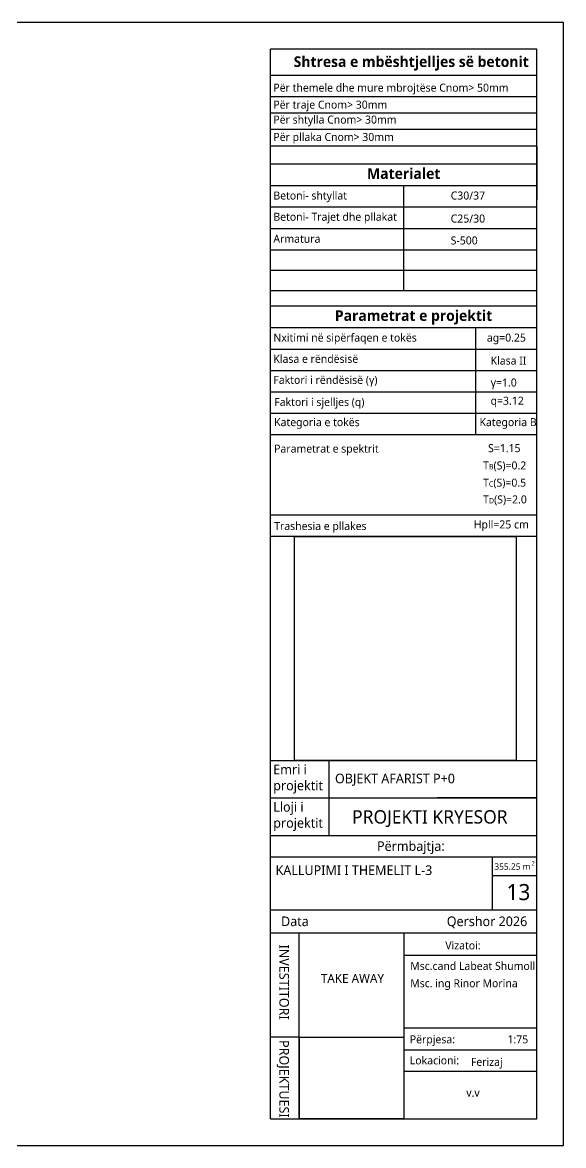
# Model space of a CAD drawing. Header units: inches. Extents: x 171124 to 193745, y -5869 to -1712.
# Drawn here: x 192099 to 193745, y -5301 to -1884 of the extents above; entities that cross this region are included whole.
import ezdxf

# ---------------------------------------------------------------- set-up
doc = ezdxf.new("R2010")
doc.units = ezdxf.units.IN
doc.header["$LTSCALE"] = 0.1
doc.styles.add('Stili i preferuar', font='@Microsoft JhengHei Light.ttf')
picture_1 = doc.add_image_def('image1.png', size_in_pixel=(883, 893))
picture_2 = doc.add_image_def('image2.png', size_in_pixel=(658, 516))

msp = doc.modelspace()

# ---------------------------------------------------------------- linework, layer by layer
for p, q in [((193744.6, -1884.1), (188912.8, -1884.1)), ((193744.6, -5300.5), (193744.6, -1884.1)), ((193663.3, -1965.5), (192853.5, -1965.5)), ((192853.5, -5219.2), (192853.5, -1965.5)), ((193663.3, -1965.5), (192853.5, -1965.5)), ((193663.3, -1965.5), (192853.5, -1965.5)), ((193663.3, -1965.5), (192853.5, -1965.5)), ((193663.3, -5219.2), (193663.3, -1965.5)), ((193663.3, -2045.5), (192853.5, -2045.5)), ((193663.3, -2110.2), (192853.5, -2110.2)), ((193663.3, -2159.9), (192853.5, -2159.9)), ((193663.3, -2210.2), (192853.5, -2210.2)), ((193663.3, -2260.8), (192853.5, -2260.8)), ((193663.3, -2260.8), (193663.3, -2423.5)), ((193663.3, -2314.9), (192853.5, -2314.9)), ((193663.3, -2381.4), (192853.5, -2381.4)), ((193258.4, -2638.5), (193258.4, -2381.4)), ((193663.3, -2446.4), (192853.5, -2446.4)), ((193258.4, -2700.4), (193258.4, -2443.2)), ((193663.3, -2511.5), (192853.5, -2511.5)), ((193663.3, -2576.6), (192853.5, -2576.6)), ((193663.3, -2638.5), (192853.5, -2638.5)), ((193663.3, -2700.4), (192853.5, -2700.4)), ((193663.3, -2747.1), (192853.5, -2747.1)), ((193663.3, -2813.5), (192853.5, -2813.5)), ((193477.8, -3138.9), (193477.8, -2813.5)), ((193663.3, -2878.6), (192853.5, -2878.6)), ((193663.3, -2943.7), (192853.5, -2943.7)), ((193663.3, -3008.7), (192853.5, -3008.7)), ((193663.3, -3073.8), (192853.5, -3073.8)), ((193663.3, -3138.9), (192853.5, -3138.9)), ((193663.3, -3382.9), (192853.5, -3382.9)), ((193663.3, -3448), (192853.5, -3448)), ((192853.5, -4129.2), (193663.3, -4129.2)), ((193032, -4357), (193032, -4129.2)), ((192853.5, -4243.1), (193663.3, -4243.1)), ((193663.3, -4243.1), (193360.2, -4243.1)), ((192853.5, -4357), (193663.3, -4357)), ((192853.5, -4422), (193663.3, -4422)), ((193527.3, -4422), (193527.3, -4584.7)), ((193527.3, -4478.8), (193663.3, -4478.8)), ((193663.3, -4584.7), (192853.5, -4584.7)), ((193663.3, -4666.1), (193663.3, -4584.7)), ((192853.5, -4653.7), (193663.3, -4653.7)), ((192941, -5219.2), (192941, -4653.7)), ((193258.4, -4653.7), (193258.4, -5219.2)), ((193663.3, -4942.6), (193663.3, -4666.1)), ((193258.4, -4721.8), (193663.3, -4721.8)), ((193258.4, -4942.6), (193663.3, -4942.6)), ((192941, -4971.1), (192853.5, -4971.1)), ((192941, -4971.1), (193258.4, -4971.1)), ((193258.4, -5009.1), (193663.3, -5009.1)), ((193258.4, -5074.8), (193663.3, -5074.8)), ((192853.5, -5219.2), (193663.3, -5219.2)), ((188912.8, -5300.5), (193744.6, -5300.5))]:
    msp.add_line(p, q)

# ---------------------------------------------------------------- texts
at = {"style": 'Stili i preferuar'}
for s, insert, char_height, width, attachment_point in [('{\\f@Microsoft JhengHei Light|b1|i0|c136|p34;Shtresa e mbështjelljes së betonit}', (192923.8, -1987.1), 32.537, 1261.464, 1), ('Për themele dhe mure mbrojtëse Cnom> 50mm', (192862.1, -2070.3), 24.403, 1261.464, 1), ('{\\f@Microsoft JhengHei Light|b0|i0|c136|p34;Për traje Cnom> }30{\\f@Microsoft JhengHei Light|b0|i0|c136|p34;mm}', (192862.1, -2121.9), 24.403, 1261.464, 1), ('{\\f@Microsoft JhengHei Light|b0|i0|c136|p34;Për }shtylla{\\f@Microsoft JhengHei Light|b0|i0|c136|p34; Cnom> 30mm}', (192862.1, -2167.4), 24.403, 1261.464, 1), ('{\\f@Microsoft JhengHei Light|b0|i0|c136|p34;Për }pllaka{\\f@Microsoft JhengHei Light|b0|i0|c136|p34; Cnom> 30mm}', (192862.1, -2220.2), 24.403, 1261.464, 1), ('{\\f@Microsoft JhengHei Light|b1|i0|c136|p34;Materialet}', (193146.9, -2327.4), 32.537, 1261.464, 1), ('Betoni- shtyllat', (192862.1, -2398.4), 24.403, 1261.464, 1), ('C30/37', (193401.4, -2398.4), 24.4, 1261.464, 1), ('{\\f@Microsoft JhengHei Light|b0|i0|c136|p34;Betoni- }Trajet dhe pllakat', (192862.1, -2463), 24.403, 1261.464, 1), ('{\\f@Microsoft JhengHei Light|b0|i0|c136|p34;C}25{\\f@Microsoft JhengHei Light|b0|i0|c136|p34;/}30', (193401.4, -2468.4), 24.403, 1261.464, 1), ('Armatura', (192862.1, -2530), 24.4, 1261.464, 1), ('S-500', (193401.4, -2535), 24.4, 1261.464, 1), ('{\\f@Microsoft JhengHei Light|b1|i0|c136|p34;Parametrat e projektit}', (193049.1, -2759.5), 32.537, 1261.464, 1), ('Nxitimi në sipërfaqen e tokës', (192862.1, -2830.6), 24.403, 1261.464, 1), ('ag=0.25', (193511.5, -2830.6), 24.4, 1261.464, 1), ('Klasa e rëndësisë', (192862.1, -2895.2), 24.403, 1261.464, 1), ('Klasa II', (193522.8, -2900.5), 24.4, 1261.464, 1), ('{\\f@Microsoft JhengHei Light|b0|i0|c136|p34;Faktori i rëndësisë (γ)}', (192862.1, -2959.2), 24.403, 1261.464, 1), ('{\\f@Microsoft JhengHei Light|b0|i0|c136|p34;γ}={\\f@Microsoft JhengHei Light|b0|i0|c136|p34;1.0}', (193522.8, -2967.2), 24.403, 1261.464, 1), ('{\\f@Microsoft JhengHei Light|b0|i0|c136|p34;Faktori i sjelljes (}q{\\f@Microsoft JhengHei Light|b0|i0|c136|p34;)}', (192864.9, -3026.4), 24.403, 1261.464, 1), ('{\\f@Microsoft JhengHei Light|b0|i0|c136|p34;q=3.}12', (193522.8, -3022.6), 24.403, 1261.464, 1), ('{\\f@Microsoft JhengHei Light|b0|i0|c136|p34;Kategoria }e tokës', (192864.4, -3087.7), 24.403, 1261.464, 1), ('{\\f@Microsoft JhengHei Light|b0|i0|c136|p34;Kategoria }B', (193489, -3087.7), 24.403, 1261.464, 1), ('Parametrat e spektrit', (192864.4, -3168.3), 24.403, 1261.464, 1), ('S{\\f@Microsoft JhengHei Light|b0|i0|c136|p34;=}1.15', (193515.1, -3166.8), 24.403, 1261.464, 1), ('{\\f@Microsoft JhengHei Light|b0|i0|c136|p34;T\\H0.6667x;B}(S){\\f@Microsoft JhengHei Light|b0|i0|c136|p34;\\H1x;=\\f@Microsoft JhengHei Light|b0|i0|c0|p34;0.2}', (193499.9, -3219.5), 24.403, 1261.464, 1), ('{\\f@Microsoft JhengHei Light|b0|i0|c136|p34;T\\f@Microsoft JhengHei Light|b0|i0|c0|p34;\\H0.6667x;C\\f@Microsoft JhengHei Light|b0|i0|c136|p34;\\H1.5x;(S)=0.}5', (193499.9, -3271.8), 24.403, 1261.464, 1), ('{\\f@Microsoft JhengHei Light|b0|i0|c136|p34;T\\f@Microsoft JhengHei Light|b0|i0|c0|p34;\\H0.6667x;D\\f@Microsoft JhengHei Light|b0|i0|c136|p34;\\H1.5x;(S)=}2.0', (193499.9, -3322.8), 24.403, 1261.464, 1), ('Trashesia e pllakes', (192864.4, -3403.7), 24.403, 1261.464, 1), ('{\\f@Microsoft JhengHei Light|b0|i0|c136|p34;Hpll=}25{\\f@Microsoft JhengHei Light|b0|i0|c136|p34; cm}', (193471.7, -3398.9), 24.403, 1261.464, 1), ('Emri i\\Pprojektit', (192861.7, -4141.9), 29.28, 1261.464, 1), ('Lloji{\\f@Microsoft JhengHei Light|b0|i0|c136|p34; i\\Pprojektit}', (192861.7, -4255.7), 29.284, 1261.464, 1), ('Përmbajtja:', (193177.2, -4374.9), 29.284, 1261.464, 1), ('2', (193647.2, -4435.5), 13, 1261.464, 1), ('{\\f@Microsoft JhengHei Light|b0|i0|c136|p34;KALLUPIMI I THEMELIT L-}3', (192868.7, -4448.3), 29.284, 1261.464, 1), ('3{\\f@Microsoft JhengHei Light|b0|i0|c136|p34;55.25 m}', (193534.1, -4442.1), 19.522, 1261.464, 1), ('{\\f@Microsoft JhengHei Light|b0|i0|c136|p34;1}3', (193571, -4505), 48.806, 1261.464, 1), ('{\\f@Microsoft JhengHei Light|b0|i0|c136|p34;Data}', (192885.4, -4603.8), 29.284, 1261.464, 1), ('Qershor{\\f@Microsoft JhengHei Light|b0|i0|c136|p34; 2026}', (193389.4, -4603.8), 29.284, 1261.464, 1), ('Vizatoi:', (193384.9, -4679.5), 24.4, 1261.464, 1), ('Msc.cand{\\f@Microsoft JhengHei Light|b0|i0|c136|p34; Labeat Shumolli}', (193278.3, -4742), 24.403, 1009.171, 1), ('TAKE AWAY', (193102.5, -4778.5), 27.33, 1130.272, 2), ('{\\f@Microsoft JhengHei Light|b0|i0|c136|p34;Msc}. ing Rinor Morina', (193278.3, -4794.6), 24.403, 1009.171, 1), ('Përpjesa{\\f@Microsoft JhengHei Light|b0|i0|c136|p34;:}', (193277, -4965.2), 24.403, 1261.464, 1), ('1:75', (193574.1, -4965.2), 24.4, 1261.464, 1), ('Lokacioni{\\f@Microsoft JhengHei Light|b0|i0|c136|p34;:}', (193277, -5029.3), 24.403, 1261.464, 1), ('Ferizaj', (193462.8, -5033.9), 24.4, 1261.464, 1), ('v.v', (193448.8, -5127.8), 24.4, 1261.464, 1)]:
    msp.add_mtext(s, dxfattribs=dict(at, insert=insert, char_height=char_height, width=width, attachment_point=attachment_point))
at = {"attachment_point": 1, "rotation": 270, "style": 'Stili i preferuar'}
for s, insert, char_height, width in [('fsad', (193414.9, -3058.2), 0.325, 55.565), ('{\\f@Microsoft JhengHei Light|b0|i0|c0|p34;INVESTITORI}', (192909.5, -4689), 29.284, 1261.464), ('{\\f@Microsoft JhengHei Light|b0|i0|c0|p34;PROJEKTUESI}', (192909.5, -4979.8), 29.284, 1261.464)]:
    msp.add_mtext(s, dxfattribs=dict(at, insert=insert, char_height=char_height, width=width))
at = {"color": 5, "insert": (193049.4, -4169.4), "char_height": 29.2836, "width": 1261.464, "attachment_point": 1, "style": 'Stili i preferuar'}
msp.add_mtext('{\\f@Microsoft JhengHei Light|b0|i0|c136|p34;OBJEKT AFARIST P+}0{\\f@Microsoft JhengHei Light|b0|i0|c136|p34;   }', dxfattribs=at)
at = {"color": 1, "insert": (193101.5, -4280.4), "char_height": 40.672, "width": 1261.464, "attachment_point": 1, "style": 'Stili i preferuar'}
msp.add_mtext('{\\f@Microsoft JhengHei Light|b0|i0|c136|p34;PROJEKTI KRYESOR}', dxfattribs=at)

# ---------------------------------------------------------------- pictures from other files: only their frames are drawn
at = {"color": 18}
image = msp.add_image(picture_1, insert=(192926.6, -4129.2), size_in_units=(673.6, 681.2), dxfattribs=at)
image.dxf.flags = 7
image = msp.add_image(picture_2, insert=(192942, -5219.2), size_in_units=(316.4, 248.1), dxfattribs=at)
image.dxf.flags = 7

doc.saveas('drawing.dxf')
